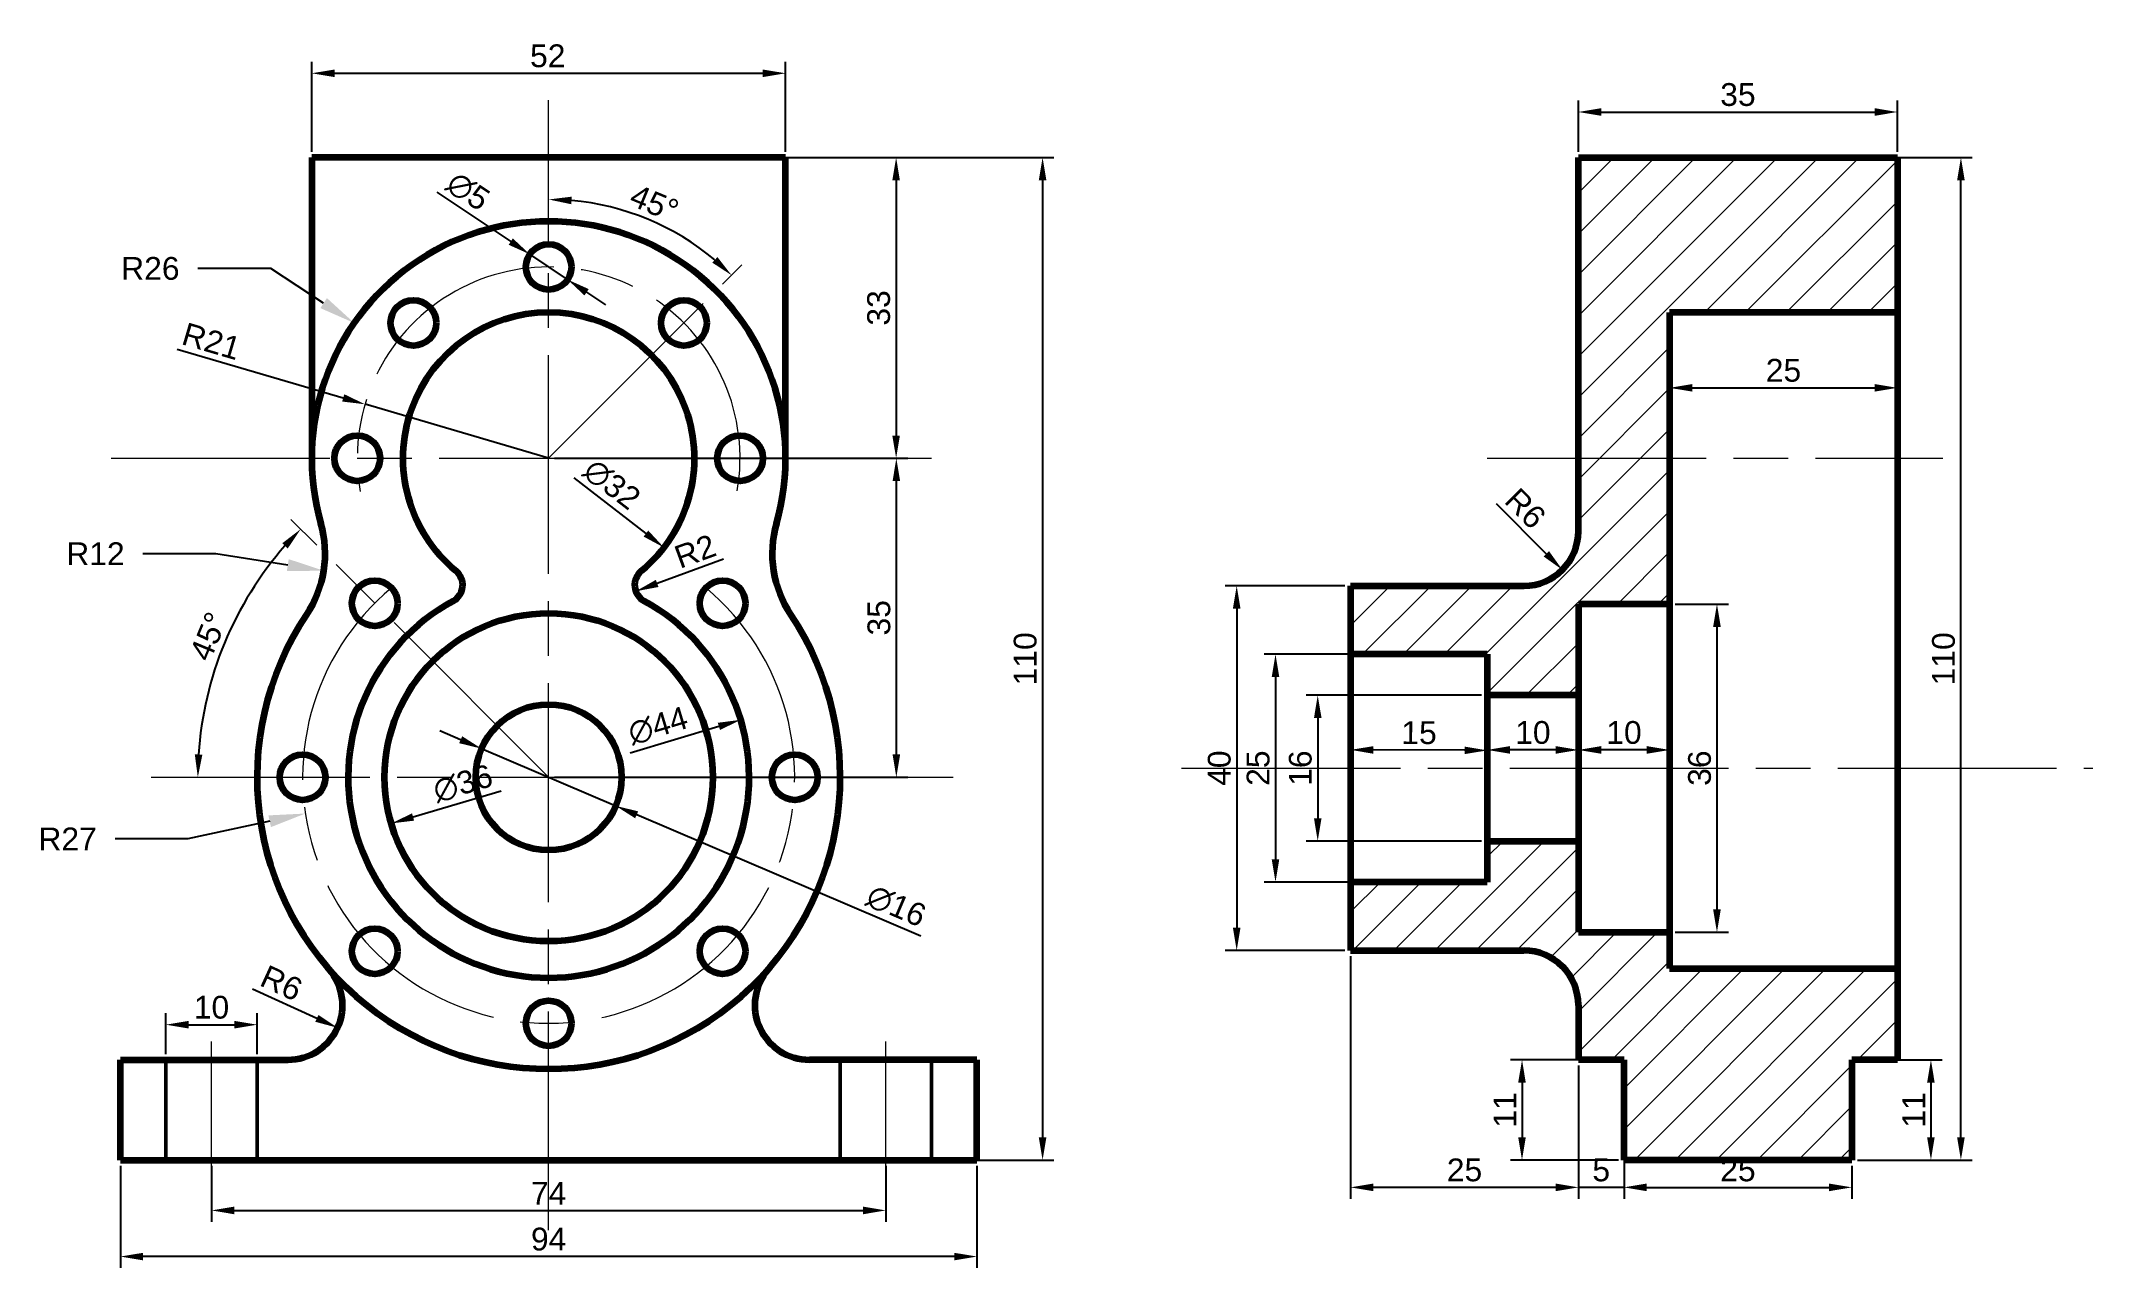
# Model space of a CAD drawing. Header units: millimetres. Extents: x -9 to 216, y -12 to 123.
import ezdxf
from ezdxf import colors
from ezdxf.entities.mleader import LeaderData, LeaderLine
from ezdxf.math import Vec2, Vec3

# ---------------------------------------------------------------- set-up
doc = ezdxf.new("R2010")
doc.units = ezdxf.units.MM
doc.linetypes.add('ACAD_ISO02W100', pattern=[15, 12, -3])
doc.linetypes.add('ACAD_ISO08W100', pattern=[36, 24, -3, 6, -3])
for name, color, linetype, lineweight in [('Contornos ocultos', 7, 'ACAD_ISO02W100', 50), ('Contornos visibles', 1, 'Continuous', 100), ('Cortes', 6, 'Continuous', 20), ('Cotas', 5, 'Continuous', 20), ('Ejes', 3, 'ACAD_ISO08W100', 20)]:
    doc.layers.add(name, color=color, linetype=linetype, lineweight=lineweight)
doc.styles.get("Standard").update_dxf_attribs({"font": 'arial.ttf'})
doc.dimstyles.new('Anotativo', dxfattribs={"dimscale": 0, "dimtxt": 2.5, "dimasz": 2.5, "dimexe": 1.25, "dimexo": 0.625, "dimtad": 1, "dimtxsty": 'Standard', "dimcen": 2.5, "dimadec": 0, "dimazin": 0, "dimtfac": 1, "dimtmove": 0, "dimatfit": 3, "dimfxl": 1, "dimarcsym": 0})
doc.dimstyles.new('ISO-25', dxfattribs={"dimtxt": 2.5, "dimasz": 2.5, "dimexe": 1.25, "dimexo": 0.625, "dimtad": 1, "dimtxsty": 'Standard', "dimcen": 2.5, "dimadec": 0, "dimazin": 0, "dimtfac": 1, "dimtmove": 0, "dimatfit": 3, "dimfxl": 1, "dimarcsym": 0})

# ---------------------------------------------------------------- blocks, each defined once
blk = doc.blocks.new('*D1')
at = {"layer": 'Cotas', "color": 0, "lineweight": -2, "transparency": 16777216}
for p, q in [((21, 110.62), (21, 120.5)), ((73, 110.62), (73, 120.5)), ((23.5, 119.25), (70.5, 119.25))]:
    blk.add_line(p, q, dxfattribs=at)
at = {"layer": 'Cotas', "color": 0, "transparency": 16777216}
for points in [[(23.5, 119.66), (23.5, 118.83), (21, 119.25)], [(70.5, 119.66), (70.5, 118.83), (73, 119.25)]]:
    blk.add_solid(points, dxfattribs=at)
at = {"layer": 'Defpoints', "color": 0, "transparency": 16777216}
for p in [(73, 119.25), (21, 110), (73, 110)]:
    blk.add_point(p, dxfattribs=at)
at = {"layer": 'Cotas', "color": 0, "transparency": 16777216, "insert": (46.9, 121.15), "char_height": 2.5, "attachment_point": 5}
blk.add_mtext('52', dxfattribs=at)
blk = doc.blocks.new('*D2')
at = {"layer": 'Cotas', "color": 0, "lineweight": -2, "transparency": 16777216}
for p, q in [((160, 110.62), (160, 116.25)), ((162.5, 115), (192.5, 115)), ((195, 110.62), (195, 116.25))]:
    blk.add_line(p, q, dxfattribs=at)
at = {"layer": 'Cotas', "color": 0, "transparency": 16777216}
for points in [[(162.5, 115.42), (162.5, 114.58), (160, 115)], [(192.5, 115.42), (192.5, 114.58), (195, 115)]]:
    blk.add_solid(points, dxfattribs=at)
at = {"layer": 'Defpoints', "color": 0, "transparency": 16777216}
for p in [(195, 115), (160, 110), (195, 110)]:
    blk.add_point(p, dxfattribs=at)
at = {"layer": 'Cotas', "color": 0, "transparency": 16777216, "insert": (177.5, 116.9), "char_height": 2.5, "attachment_point": 5}
blk.add_mtext('35', dxfattribs=at)
blk = doc.blocks.new('*D4')
at = {"layer": 'Cotas', "color": 0, "lineweight": -2, "transparency": 16777216}
for p, q in [((170, 85.36), (170, 85.98)), ((195, 85.36), (195, 85.98)), ((172.5, 84.73), (192.5, 84.73))]:
    blk.add_line(p, q, dxfattribs=at)
at = {"layer": 'Cotas', "color": 0, "transparency": 16777216}
for points in [[(172.5, 85.15), (172.5, 84.32), (170, 84.73)], [(192.5, 85.15), (192.5, 84.32), (195, 84.73)]]:
    blk.add_solid(points, dxfattribs=at)
at = {"layer": 'Defpoints', "color": 0, "transparency": 16777216}
for p in [(170, 84.73), (195, 84.73), (195, 84.73)]:
    blk.add_point(p, dxfattribs=at)
at = {"layer": 'Cotas', "color": 0, "transparency": 16777216, "insert": (182.5, 86.64), "char_height": 2.5, "attachment_point": 5}
blk.add_mtext('25', dxfattribs=at)
blk = doc.blocks.new('*D5')
at = {"layer": 'Cotas', "color": 0, "lineweight": -2, "transparency": 16777216}
for p, q in [((170.63, 61), (176.45, 61)), ((175.2, 58.5), (175.2, 27.5)), ((170.63, 25), (176.45, 25))]:
    blk.add_line(p, q, dxfattribs=at)
at = {"layer": 'Cotas', "color": 0, "transparency": 16777216}
for points in [[(174.78, 58.5), (175.62, 58.5), (175.2, 61)], [(174.78, 27.5), (175.62, 27.5), (175.2, 25)]]:
    blk.add_solid(points, dxfattribs=at)
at = {"layer": 'Defpoints', "color": 0, "transparency": 16777216}
for p in [(170, 61), (170, 25), (175.2, 25)]:
    blk.add_point(p, dxfattribs=at)
at = {"layer": 'Cotas', "color": 0, "transparency": 16777216, "insert": (173.3, 43), "char_height": 2.5, "attachment_point": 5, "rotation": 90}
blk.add_mtext('36', dxfattribs=at)
blk = doc.blocks.new('*D6')
at = {"layer": 'Cotas', "color": 0, "lineweight": -2, "transparency": 16777216}
for p, q in [((160, 45.62), (160, 46.25)), ((170, 45.62), (170, 46.25)), ((167.5, 45), (162.5, 45))]:
    blk.add_line(p, q, dxfattribs=at)
at = {"layer": 'Cotas', "color": 0, "transparency": 16777216}
for points in [[(162.5, 45.42), (162.5, 44.58), (160, 45)], [(167.5, 45.42), (167.5, 44.58), (170, 45)]]:
    blk.add_solid(points, dxfattribs=at)
at = {"layer": 'Defpoints', "color": 0, "transparency": 16777216}
for p in [(160, 45), (160, 45), (170, 45)]:
    blk.add_point(p, dxfattribs=at)
at = {"layer": 'Cotas', "color": 0, "transparency": 16777216, "insert": (165, 46.9), "char_height": 2.5, "attachment_point": 5}
blk.add_mtext('10', dxfattribs=at)
blk = doc.blocks.new('*D7')
at = {"layer": 'Cotas', "color": 0, "lineweight": -2, "transparency": 16777216}
for p, q in [((150, 43.62), (150, 46.25)), ((160, 43.62), (160, 46.25)), ((157.5, 45), (152.5, 45))]:
    blk.add_line(p, q, dxfattribs=at)
at = {"layer": 'Cotas', "color": 0, "transparency": 16777216}
for points in [[(152.5, 45.42), (152.5, 44.58), (150, 45)], [(157.5, 45.42), (157.5, 44.58), (160, 45)]]:
    blk.add_solid(points, dxfattribs=at)
at = {"layer": 'Defpoints', "color": 0, "transparency": 16777216}
for p in [(150, 45), (150, 43), (160, 43)]:
    blk.add_point(p, dxfattribs=at)
at = {"layer": 'Cotas', "color": 0, "transparency": 16777216, "insert": (155, 46.9), "char_height": 2.5, "attachment_point": 5}
blk.add_mtext('10', dxfattribs=at)
blk = doc.blocks.new('*D8')
at = {"layer": 'Cotas', "color": 0, "lineweight": -2, "transparency": 16777216}
for p, q in [((135, 45.62), (135.01, 46.26)), ((150, 45.56), (150.01, 46.2)), ((147.5, 44.96), (137.5, 45))]:
    blk.add_line(p, q, dxfattribs=at)
at = {"layer": 'Cotas', "color": 0, "transparency": 16777216}
for points in [[(137.5, 45.41), (137.5, 44.58), (135, 45.01)], [(147.5, 45.37), (147.5, 44.54), (150, 44.95)]]:
    blk.add_solid(points, dxfattribs=at)
at = {"layer": 'Defpoints', "color": 0, "transparency": 16777216}
for p in [(135, 45.01), (135, 45), (150, 44.94)]:
    blk.add_point(p, dxfattribs=at)
at = {"layer": 'Cotas', "color": 0, "transparency": 16777216, "insert": (142.51, 46.88), "char_height": 2.5, "attachment_point": 5, "rotation": 359.7613}
blk.add_mtext('15', dxfattribs=at)
blk = doc.blocks.new('*D9')
at = {"layer": 'Cotas', "color": 0, "lineweight": -2, "transparency": 16777216}
for p, q in [((149.38, 51), (130.14, 51)), ((131.39, 48.5), (131.39, 37.5)), ((149.38, 35), (130.14, 35))]:
    blk.add_line(p, q, dxfattribs=at)
at = {"layer": 'Cotas', "color": 0, "transparency": 16777216}
for points in [[(130.98, 48.5), (131.81, 48.5), (131.39, 51)], [(130.98, 37.5), (131.81, 37.5), (131.39, 35)]]:
    blk.add_solid(points, dxfattribs=at)
at = {"layer": 'Defpoints', "color": 0, "transparency": 16777216}
for p in [(150, 51), (131.39, 35), (150, 35)]:
    blk.add_point(p, dxfattribs=at)
at = {"layer": 'Cotas', "color": 0, "transparency": 16777216, "insert": (129.49, 43), "char_height": 2.5, "attachment_point": 5, "rotation": 90}
blk.add_mtext('16', dxfattribs=at)
blk = doc.blocks.new('*D10')
at = {"layer": 'Cotas', "color": 0, "lineweight": -2, "transparency": 16777216}
for p, q in [((149.38, 55.5), (125.51, 55.5)), ((126.76, 53), (126.76, 33)), ((149.38, 30.5), (125.51, 30.5))]:
    blk.add_line(p, q, dxfattribs=at)
at = {"layer": 'Cotas', "color": 0, "transparency": 16777216}
for points in [[(126.34, 53), (127.17, 53), (126.76, 55.5)], [(126.34, 33), (127.17, 33), (126.76, 30.5)]]:
    blk.add_solid(points, dxfattribs=at)
at = {"layer": 'Defpoints', "color": 0, "transparency": 16777216}
for p in [(150, 55.5), (126.76, 30.5), (150, 30.5)]:
    blk.add_point(p, dxfattribs=at)
at = {"layer": 'Cotas', "color": 0, "transparency": 16777216, "insert": (124.86, 43), "char_height": 2.5, "attachment_point": 5, "rotation": 90}
blk.add_mtext('25', dxfattribs=at)
blk = doc.blocks.new('*D11')
at = {"layer": 'Cotas', "color": 0, "lineweight": -2, "transparency": 16777216}
for p, q in [((134.38, 63), (121.25, 63)), ((122.5, 60.5), (122.5, 25.5)), ((134.38, 23), (121.25, 23))]:
    blk.add_line(p, q, dxfattribs=at)
at = {"layer": 'Cotas', "color": 0, "transparency": 16777216}
for points in [[(122.08, 60.5), (122.92, 60.5), (122.5, 63)], [(122.08, 25.5), (122.92, 25.5), (122.5, 23)]]:
    blk.add_solid(points, dxfattribs=at)
at = {"layer": 'Defpoints', "color": 0, "transparency": 16777216}
for p in [(135, 63), (122.5, 23), (135, 23)]:
    blk.add_point(p, dxfattribs=at)
at = {"layer": 'Cotas', "color": 0, "transparency": 16777216, "insert": (120.6, 43), "char_height": 2.5, "attachment_point": 5, "rotation": 90}
blk.add_mtext('40', dxfattribs=at)
blk = doc.blocks.new('*D12')
at = {"layer": 'Cotas', "color": 0, "lineweight": -2, "transparency": 16777216}
for p, q in [((160, 10.38), (160, -4.25)), ((165, 10.38), (165, -4.25)), ((157.5, -3), (155, -3)), ((165, -3), (160, -3)), ((167.5, -3), (170, -3))]:
    blk.add_line(p, q, dxfattribs=at)
at = {"layer": 'Cotas', "color": 0, "transparency": 16777216}
for points in [[(157.5, -2.58), (157.5, -3.42), (160, -3)], [(167.5, -2.58), (167.5, -3.42), (165, -3)]]:
    blk.add_solid(points, dxfattribs=at)
at = {"layer": 'Defpoints', "color": 0, "transparency": 16777216}
for p in [(160, 11), (165, 11), (160, -3)]:
    blk.add_point(p, dxfattribs=at)
at = {"layer": 'Cotas', "color": 0, "transparency": 16777216, "insert": (162.5, -1.1), "char_height": 2.5, "attachment_point": 5}
blk.add_mtext('5', dxfattribs=at)
blk = doc.blocks.new('*D13')
at = {"layer": 'Cotas', "color": 0, "lineweight": -2, "transparency": 16777216}
for p, q in [((165, -0.62), (165, -4.25)), ((190, -0.62), (190, -4.25)), ((167.5, -3), (187.5, -3))]:
    blk.add_line(p, q, dxfattribs=at)
at = {"layer": 'Cotas', "color": 0, "transparency": 16777216}
for points in [[(167.5, -2.58), (167.5, -3.42), (165, -3)], [(187.5, -2.58), (187.5, -3.42), (190, -3)]]:
    blk.add_solid(points, dxfattribs=at)
at = {"layer": 'Defpoints', "color": 0, "transparency": 16777216}
for p in [(165, 0), (190, 0), (190, -3)]:
    blk.add_point(p, dxfattribs=at)
at = {"layer": 'Cotas', "color": 0, "transparency": 16777216, "insert": (177.5, -1.1), "char_height": 2.5, "attachment_point": 5}
blk.add_mtext('25', dxfattribs=at)
blk = doc.blocks.new('*D14')
at = {"layer": 'Cotas', "color": 0, "lineweight": -2, "transparency": 16777216}
for p, q in [((135, 22.38), (135, -4.25)), ((160, 10.38), (160, -4.25)), ((157.5, -3), (137.5, -3))]:
    blk.add_line(p, q, dxfattribs=at)
at = {"layer": 'Cotas', "color": 0, "transparency": 16777216}
for points in [[(137.5, -2.58), (137.5, -3.42), (135, -3)], [(157.5, -2.58), (157.5, -3.42), (160, -3)]]:
    blk.add_solid(points, dxfattribs=at)
at = {"layer": 'Defpoints', "color": 0, "transparency": 16777216}
for p in [(135, 23), (160, 11), (135, -3)]:
    blk.add_point(p, dxfattribs=at)
at = {"layer": 'Cotas', "color": 0, "transparency": 16777216, "insert": (147.5, -1.1), "char_height": 2.5, "attachment_point": 5}
blk.add_mtext('25', dxfattribs=at)
blk = doc.blocks.new('*D15')
at = {"layer": 'Cotas', "color": 0, "lineweight": -2, "transparency": 16777216}
for p, q in [((164.38, 11), (152.56, 11)), ((153.81, 8.5), (153.81, 2.5)), ((164.38, 0), (152.56, 0))]:
    blk.add_line(p, q, dxfattribs=at)
at = {"layer": 'Cotas', "color": 0, "transparency": 16777216}
for points in [[(153.39, 8.5), (154.22, 8.5), (153.81, 11)], [(153.39, 2.5), (154.22, 2.5), (153.81, 0)]]:
    blk.add_solid(points, dxfattribs=at)
at = {"layer": 'Defpoints', "color": 0, "transparency": 16777216}
for p in [(165, 11), (153.81, 0), (165, 0)]:
    blk.add_point(p, dxfattribs=at)
at = {"layer": 'Cotas', "color": 0, "transparency": 16777216, "insert": (151.93, 5.5), "char_height": 2.5, "attachment_point": 5, "rotation": 90}
blk.add_mtext('11', dxfattribs=at)
blk = doc.blocks.new('*D16')
at = {"layer": 'Cotas', "color": 0, "lineweight": -2, "transparency": 16777216}
for p, q in [((190.63, 11), (199.93, 11)), ((198.68, 8.5), (198.68, 2.5)), ((190.63, 0), (199.93, 0))]:
    blk.add_line(p, q, dxfattribs=at)
at = {"layer": 'Cotas', "color": 0, "transparency": 16777216}
for points in [[(198.26, 8.5), (199.09, 8.5), (198.68, 11)], [(198.26, 2.5), (199.09, 2.5), (198.68, 0)]]:
    blk.add_solid(points, dxfattribs=at)
at = {"layer": 'Defpoints', "color": 0, "transparency": 16777216}
for p in [(190, 11), (190, 0), (198.68, 0)]:
    blk.add_point(p, dxfattribs=at)
at = {"layer": 'Cotas', "color": 0, "transparency": 16777216, "insert": (196.8, 5.5), "char_height": 2.5, "attachment_point": 5, "rotation": 90}
blk.add_mtext('11', dxfattribs=at)
blk = doc.blocks.new('*D17')
at = {"layer": 'Cotas', "color": 0, "lineweight": -2, "transparency": 16777216}
for p, q in [((190.63, 110), (203.22, 110)), ((201.97, 2.5), (201.97, 107.5)), ((190.63, 0), (203.22, 0))]:
    blk.add_line(p, q, dxfattribs=at)
at = {"layer": 'Cotas', "color": 0, "transparency": 16777216}
for points in [[(201.55, 107.5), (202.39, 107.5), (201.97, 110)], [(201.55, 2.5), (202.39, 2.5), (201.97, 0)]]:
    blk.add_solid(points, dxfattribs=at)
at = {"layer": 'Defpoints', "color": 0, "transparency": 16777216}
for p in [(190, 110), (201.97, 110), (190, 0)]:
    blk.add_point(p, dxfattribs=at)
at = {"layer": 'Cotas', "color": 0, "transparency": 16777216, "insert": (200.07, 55), "char_height": 2.5, "attachment_point": 5, "rotation": 90}
blk.add_mtext('110', dxfattribs=at)
blk = doc.blocks.new('*D18')
at = {"layer": 'Cotas', "color": 0, "lineweight": -2, "transparency": 16777216}
blk.add_line((150.97, 72.03), (156.47, 66.53), dxfattribs=at)
at = {"layer": 'Cotas', "color": 0, "transparency": 16777216}
blk.add_solid([(156.77, 66.82), (156.18, 66.23), (158.24, 64.76)], dxfattribs=at)
at = {"layer": 'Defpoints', "color": 0, "transparency": 16777216}
for p in [(154, 69), (158.24, 64.76)]:
    blk.add_point(p, dxfattribs=at)
at = {"layer": 'Cotas', "color": 0, "transparency": 16777216, "insert": (154.18, 71.5), "char_height": 2.5, "attachment_point": 5, "rotation": 315}
blk.add_mtext('R6', dxfattribs=at)
blk = doc.blocks.new('*D19')
at = {"layer": 'Cotas', "color": 0, "lineweight": -2, "transparency": 16777216}
for p, q in [((73.63, 110), (86.38, 110)), ((85.13, 107.5), (85.13, 79.5)), ((73.63, 77), (86.38, 77))]:
    blk.add_line(p, q, dxfattribs=at)
at = {"layer": 'Cotas', "color": 0, "transparency": 16777216}
for points in [[(84.71, 107.5), (85.54, 107.5), (85.13, 110)], [(84.71, 79.5), (85.54, 79.5), (85.13, 77)]]:
    blk.add_solid(points, dxfattribs=at)
at = {"layer": 'Defpoints', "color": 0, "transparency": 16777216}
for p in [(73, 110), (73, 77), (85.13, 77)]:
    blk.add_point(p, dxfattribs=at)
at = {"layer": 'Cotas', "color": 0, "transparency": 16777216, "insert": (83.22, 93.5), "char_height": 2.5, "attachment_point": 5, "rotation": 90}
blk.add_mtext('33', dxfattribs=at)
blk = doc.blocks.new('*D20')
at = {"layer": 'Cotas', "color": 0, "lineweight": -2, "transparency": 16777216}
for p, q in [((47.62, 110), (102.45, 110)), ((101.2, 107.5), (101.2, 2.5)), ((47.62, 0), (102.45, 0))]:
    blk.add_line(p, q, dxfattribs=at)
at = {"layer": 'Cotas', "color": 0, "transparency": 16777216}
for points in [[(100.78, 107.5), (101.62, 107.5), (101.2, 110)], [(100.78, 2.5), (101.62, 2.5), (101.2, 0)]]:
    blk.add_solid(points, dxfattribs=at)
at = {"layer": 'Defpoints', "color": 0, "transparency": 16777216}
for p in [(47, 110), (47, 0), (101.2, 0)]:
    blk.add_point(p, dxfattribs=at)
at = {"layer": 'Cotas', "color": 0, "transparency": 16777216, "insert": (99.3, 55), "char_height": 2.5, "attachment_point": 5, "rotation": 90}
blk.add_mtext('110', dxfattribs=at)
blk = doc.blocks.new('*D21')
at = {"layer": 'Cotas', "color": 0, "lineweight": -2, "transparency": 16777216}
for p, q in [((47.63, 77), (86.4, 77)), ((85.15, 74.5), (85.15, 44.5)), ((47.63, 42), (86.4, 42))]:
    blk.add_line(p, q, dxfattribs=at)
at = {"layer": 'Cotas', "color": 0, "transparency": 16777216}
for points in [[(84.74, 74.5), (85.57, 74.5), (85.15, 77)], [(84.74, 44.5), (85.57, 44.5), (85.15, 42)]]:
    blk.add_solid(points, dxfattribs=at)
at = {"layer": 'Defpoints', "color": 0, "transparency": 16777216}
for p in [(47, 77), (47, 42), (85.15, 42)]:
    blk.add_point(p, dxfattribs=at)
at = {"layer": 'Cotas', "color": 0, "transparency": 16777216, "insert": (83.25, 59.5), "char_height": 2.5, "attachment_point": 5, "rotation": 90}
blk.add_mtext('35', dxfattribs=at)
blk = doc.blocks.new('*D22')
at = {"layer": 'Cotas', "color": 0, "lineweight": -2, "transparency": 16777216}
for p, q in [((10, -0.62), (10, -6.78)), ((84, -0.62), (84, -6.78)), ((12.5, -5.53), (81.5, -5.53))]:
    blk.add_line(p, q, dxfattribs=at)
at = {"layer": 'Cotas', "color": 0, "transparency": 16777216}
for points in [[(12.5, -5.11), (12.5, -5.95), (10, -5.53)], [(81.5, -5.11), (81.5, -5.95), (84, -5.53)]]:
    blk.add_solid(points, dxfattribs=at)
at = {"layer": 'Defpoints', "color": 0, "transparency": 16777216}
for p in [(10, 0), (84, 0), (84, -5.53)]:
    blk.add_point(p, dxfattribs=at)
at = {"layer": 'Cotas', "color": 0, "transparency": 16777216, "insert": (47, -3.65), "char_height": 2.5, "attachment_point": 5}
blk.add_mtext('74', dxfattribs=at)
blk = doc.blocks.new('*D23')
at = {"layer": 'Cotas', "color": 0, "lineweight": -2, "transparency": 16777216}
for p, q in [((0, -0.62), (0, -11.84)), ((94, -0.62), (94, -11.84)), ((91.5, -10.59), (2.5, -10.59))]:
    blk.add_line(p, q, dxfattribs=at)
at = {"layer": 'Cotas', "color": 0, "transparency": 16777216}
for points in [[(2.5, -10.18), (2.5, -11.01), (0, -10.59)], [(91.5, -10.18), (91.5, -11.01), (94, -10.59)]]:
    blk.add_solid(points, dxfattribs=at)
at = {"layer": 'Defpoints', "color": 0, "transparency": 16777216}
for p in [(0, 0), (94, 0), (0, -10.59)]:
    blk.add_point(p, dxfattribs=at)
at = {"layer": 'Cotas', "color": 0, "transparency": 16777216, "insert": (47, -8.69), "char_height": 2.5, "attachment_point": 5}
blk.add_mtext('94', dxfattribs=at)
blk = doc.blocks.new('*D24')
at = {"layer": 'Cotas', "color": 0, "lineweight": -2, "transparency": 16777216}
for p, q in [((5, 11.62), (5, 16.1)), ((15, 11.62), (15, 16.1)), ((7.5, 14.85), (12.5, 14.85))]:
    blk.add_line(p, q, dxfattribs=at)
at = {"layer": 'Cotas', "color": 0, "transparency": 16777216}
for points in [[(7.5, 15.27), (7.5, 14.43), (5, 14.85)], [(12.5, 15.27), (12.5, 14.43), (15, 14.85)]]:
    blk.add_solid(points, dxfattribs=at)
at = {"layer": 'Defpoints', "color": 0, "transparency": 16777216}
for p in [(15, 14.85), (5, 11), (15, 11)]:
    blk.add_point(p, dxfattribs=at)
at = {"layer": 'Cotas', "color": 0, "transparency": 16777216, "insert": (10, 16.75), "char_height": 2.5, "attachment_point": 5}
blk.add_mtext('10', dxfattribs=at)
blk = doc.blocks.new('*D25')
at = {"layer": 'Cotas', "color": 0, "lineweight": -2, "transparency": 16777216}
blk.add_arc((47, 77), 28.4, 50.0447, 84.9553, dxfattribs=at)
at = {"layer": 'Cotas', "color": 0, "transparency": 16777216}
for points in [[(49.48, 104.88), (49.52, 105.71), (47, 105.4)], [(65.52, 99.08), (64.96, 98.47), (67.08, 97.08)]]:
    blk.add_solid(points, dxfattribs=at)
at = {"layer": 'Defpoints', "color": 0, "transparency": 16777216}
for p in [(47, 116.31), (61.2, 101.6), (68.21, 98.21), (47, 77), (47, -7.69)]:
    blk.add_point(p, dxfattribs=at)
at = {"layer": 'Cotas', "color": 0, "transparency": 16777216, "insert": (58.6, 104.99), "char_height": 2.5, "attachment_point": 5, "rotation": 337.5}
blk.add_mtext('45°', dxfattribs=at)
blk = doc.blocks.new('*D26')
at = {"layer": 'Cotas', "color": 0, "lineweight": -2, "transparency": 16777216}
blk.add_arc((47, 42), 38.5, 138.7215, 176.2785, dxfattribs=at)
at = {"layer": 'Cotas', "color": 0, "transparency": 16777216}
for points in [[(17.77, 67.68), (18.37, 67.11), (19.78, 69.22)], [(9, 44.49), (8.17, 44.51), (8.5, 42)]]:
    blk.add_solid(points, dxfattribs=at)
at = {"layer": 'Defpoints', "color": 0, "transparency": 16777216}
for p in [(18.72, 70.28), (13.66, 61.25), (3.37, 42), (47, 42), (91.37, 42)]:
    blk.add_point(p, dxfattribs=at)
at = {"layer": 'Cotas', "color": 0, "transparency": 16777216, "insert": (9.68, 57.46), "char_height": 2.5, "attachment_point": 5, "rotation": 67.5}
blk.add_mtext('45°', dxfattribs=at)
blk = doc.blocks.new('*D27')
at = {"layer": 'Cotas', "color": 0, "lineweight": -2, "transparency": 16777216}
for p, q in [((6.24, 88.99), (24.46, 83.63)), ((47, 77), (26.85, 82.93))]:
    blk.add_line(p, q, dxfattribs=at)
at = {"layer": 'Cotas', "color": 0, "transparency": 16777216}
blk.add_solid([(24.57, 84.03), (24.34, 83.23), (26.85, 82.93)], dxfattribs=at)
at = {"layer": 'Defpoints', "color": 0, "transparency": 16777216}
for p in [(26.85, 82.93), (47, 77)]:
    blk.add_point(p, dxfattribs=at)
at = {"layer": 'Cotas', "color": 0, "transparency": 16777216, "insert": (10, 89.85), "char_height": 2.5, "attachment_point": 5, "rotation": 343.6049}
blk.add_mtext('R21', dxfattribs=at)
blk = doc.blocks.new('*D29')
at = {"layer": 'Cotas', "color": 0, "lineweight": -2, "transparency": 16777216}
blk.add_line((49.75, 74.87), (57.67, 68.74), dxfattribs=at)
at = {"layer": 'Cotas', "color": 0, "transparency": 16777216}
blk.add_solid([(57.93, 69.07), (57.42, 68.41), (59.65, 67.21)], dxfattribs=at)
at = {"layer": 'Defpoints', "color": 0, "transparency": 16777216}
for p in [(34.35, 86.79), (59.65, 67.21)]:
    blk.add_point(p, dxfattribs=at)
at = {"layer": 'Cotas', "color": 0, "transparency": 16777216, "insert": (53.93, 74.13), "char_height": 2.5, "attachment_point": 5, "rotation": 322.253}
blk.add_mtext('∅32', dxfattribs=at)
blk = doc.blocks.new('*D30')
at = {"layer": 'Cotas', "color": 0, "lineweight": -2, "transparency": 16777216}
for p, q in [((34.71, 106.21), (42.84, 100.78)), ((49.08, 96.61), (44.92, 99.39)), ((51.16, 95.22), (53.23, 93.83))]:
    blk.add_line(p, q, dxfattribs=at)
at = {"layer": 'Cotas', "color": 0, "transparency": 16777216}
for points in [[(43.07, 101.13), (42.61, 100.43), (44.92, 99.39)], [(51.39, 95.57), (50.93, 94.87), (49.08, 96.61)]]:
    blk.add_solid(points, dxfattribs=at)
at = {"layer": 'Defpoints', "color": 0, "transparency": 16777216}
for p in [(44.92, 99.39), (49.08, 96.61)]:
    blk.add_point(p, dxfattribs=at)
at = {"layer": 'Cotas', "color": 0, "transparency": 16777216, "insert": (38.15, 106.29), "char_height": 2.5, "attachment_point": 5, "rotation": 326.2344}
blk.add_mtext('∅5', dxfattribs=at)
blk = doc.blocks.new('*D31')
at = {"layer": 'Cotas', "color": 0, "lineweight": -2, "transparency": 16777216}
blk.add_line((66.19, 65.94), (58.91, 63.27), dxfattribs=at)
at = {"layer": 'Cotas', "color": 0, "transparency": 16777216}
blk.add_solid([(58.76, 63.66), (59.05, 62.88), (56.56, 62.41)], dxfattribs=at)
at = {"layer": 'Defpoints', "color": 0, "transparency": 16777216}
for p in [(58.44, 63.1), (56.56, 62.41)]:
    blk.add_point(p, dxfattribs=at)
at = {"layer": 'Cotas', "color": 0, "transparency": 16777216, "insert": (63.07, 66.8), "char_height": 2.5, "attachment_point": 5, "rotation": 20.1184}
blk.add_mtext('R2', dxfattribs=at)
blk = doc.blocks.new('*D32')
at = {"layer": 'Cotas', "color": 0, "lineweight": -2, "transparency": 16777216}
blk.add_line((55.94, 44.67), (65.68, 47.59), dxfattribs=at)
at = {"layer": 'Cotas', "color": 0, "transparency": 16777216}
blk.add_solid([(65.56, 47.98), (65.8, 47.19), (68.08, 48.3)], dxfattribs=at)
at = {"layer": 'Defpoints', "color": 0, "transparency": 16777216}
for p in [(68.08, 48.3), (25.92, 35.7)]:
    blk.add_point(p, dxfattribs=at)
at = {"layer": 'Cotas', "color": 0, "transparency": 16777216, "insert": (58.99, 47.64), "char_height": 2.5, "attachment_point": 5, "rotation": 16.6454}
blk.add_mtext('∅44', dxfattribs=at)
blk = doc.blocks.new('*D33')
at = {"layer": 'Cotas', "color": 0, "lineweight": -2, "transparency": 16777216}
blk.add_line((41.77, 40.47), (32.12, 37.64), dxfattribs=at)
at = {"layer": 'Cotas', "color": 0, "transparency": 16777216}
blk.add_solid([(32.01, 38.04), (32.24, 37.24), (29.73, 36.94)], dxfattribs=at)
at = {"layer": 'Defpoints', "color": 0, "transparency": 16777216}
for p in [(64.27, 47.06), (29.73, 36.94)]:
    blk.add_point(p, dxfattribs=at)
at = {"layer": 'Cotas', "color": 0, "transparency": 16777216, "insert": (37.59, 41.3), "char_height": 2.5, "attachment_point": 5, "rotation": 16.3236}
blk.add_mtext('∅36', dxfattribs=at)
blk = doc.blocks.new('*D34')
at = {"layer": 'Cotas', "color": 0, "lineweight": -2, "transparency": 16777216}
for p, q in [((37.34, 46.12), (35.04, 47.1)), ((39.64, 45.14), (54.36, 38.86)), ((87.83, 24.58), (56.66, 37.88))]:
    blk.add_line(p, q, dxfattribs=at)
at = {"layer": 'Cotas', "color": 0, "transparency": 16777216}
for points in [[(37.51, 46.5), (37.18, 45.74), (39.64, 45.14)], [(56.82, 38.26), (56.49, 37.5), (54.36, 38.86)]]:
    blk.add_solid(points, dxfattribs=at)
at = {"layer": 'Defpoints', "color": 0, "transparency": 16777216}
for p in [(39.64, 45.14), (54.36, 38.86)]:
    blk.add_point(p, dxfattribs=at)
at = {"layer": 'Cotas', "color": 0, "transparency": 16777216, "insert": (85.14, 27.87), "char_height": 2.5, "attachment_point": 5, "rotation": 336.8935}
blk.add_mtext('∅16', dxfattribs=at)
blk = doc.blocks.new('*D36')
at = {"layer": 'Cotas', "color": 0, "lineweight": -2, "transparency": 16777216}
blk.add_line((14.49, 18.78), (21.57, 15.55), dxfattribs=at)
at = {"layer": 'Cotas', "color": 0, "transparency": 16777216}
blk.add_solid([(21.74, 15.92), (21.39, 15.17), (23.84, 14.51)], dxfattribs=at)
at = {"layer": 'Defpoints', "color": 0, "transparency": 16777216}
for p in [(18.38, 17), (23.84, 14.51)]:
    blk.add_point(p, dxfattribs=at)
at = {"layer": 'Cotas', "color": 0, "transparency": 16777216, "insert": (17.68, 19.41), "char_height": 2.5, "attachment_point": 5, "rotation": 335.4391}
blk.add_mtext('R6', dxfattribs=at)

msp = doc.modelspace()

# ---------------------------------------------------------------- hatches: boundary and pattern name
at = {"layer": 'Cortes'}
h = msp.add_hatch(dxfattribs=at)
h.set_pattern_fill('ANSI31', color=256)
h.paths.add_polyline_path([(195, 110), (160, 110), (160, 77), (170, 77), (170, 93), (195, 93)])
h.paths.add_polyline_path([(170, 77), (160, 77), (160, 69, -0.4142136), (154, 63), (135, 63), (135, 55.5), (150, 55.5), (150, 51), (160, 51), (160, 61), (170, 61)])
h.paths.add_polyline_path([(160, 35), (150, 35), (150, 30.5), (135, 30.5), (135, 23), (154, 23, -0.4142136), (160, 17), (160, 11), (165, 11), (165, 0), (190, 0), (190, 11), (195, 11), (195, 21), (170, 21), (170, 25), (160, 25)])

# ---------------------------------------------------------------- linework, layer by layer
at = {"layer": 'Contornos ocultos'}
for p, q in [((5, 0), (5, 11)), ((15, 0), (15, 11)), ((79, 0), (79, 11)), ((89, 0), (89, 11))]:
    msp.add_line(p, q, dxfattribs=at)
at = {"layer": 'Contornos visibles'}
for p, q in [((73, 110), (21, 110)), ((21, 110), (21, 77)), ((73, 77), (73, 110)), ((160, 110), (195, 110)), ((160, 69), (160, 110)), ((195, 110), (195, 11)), ((195, 93), (170, 93)), ((170, 93), (170, 21)), ((135, 63), (154, 63)), ((135, 63), (135, 23)), ((170, 61), (160, 61)), ((160, 61), (160, 25)), ((150, 55.5), (135, 55.5)), ((150, 55.5), (150, 51)), ((160, 51), (150, 51)), ((150, 51), (150, 35)), ((150, 35), (160, 35)), ((150, 35), (150, 30.5)), ((150, 30.5), (135, 30.5)), ((160, 25), (170, 25)), ((135, 23), (154, 23)), ((170, 21), (195, 21)), ((160, 17), (160, 11)), ((0, 0), (0, 11)), ((0, 11), (18.382, 11)), ((94, 11), (75.618, 11)), ((94, 0), (94, 11)), ((165, 11), (160, 11)), ((165, 0), (165, 11)), ((195, 11), (190, 11)), ((190, 11), (190, 0)), ((0, 0), (94, 0)), ((190, 0), (165, 0))]:
    msp.add_line(p, q, dxfattribs=at)
for centre, radius in [((47, 98), 2.5), ((32.151, 91.849), 2.5), ((61.849, 91.849), 2.5), ((26, 77), 2.5), ((68, 77), 2.5), ((27.908, 61.092), 2.5), ((66.092, 61.092), 2.5), ((47, 42), 18), ((47, 42), 8), ((20, 42), 2.5), ((74, 42), 2.5), ((27.908, 22.908), 2.5), ((66.092, 22.908), 2.5), ((47, 15), 2.5)]:
    msp.add_circle(centre, radius, dxfattribs=at)
for centre, radius, start, end in [((47, 77), 26, 344.00438, 195.99562), ((47, 77), 16, 309.44614, 230.55386), ((10.471, 66.529), 12, 326.11916, 15.99562), ((83.529, 66.529), 12, 164.00438, 213.88084), ((154, 69), 6, 270, 0), ((35.564, 63.1), 2, 298.458, 50.55386), ((58.436, 63.1), 2, 129.44614, 241.542), ((47, 42), 22, 118.458, 61.542), ((47, 42), 32, 146.11916, 33.88084), ((154, 17), 6, 0, 90), ((18.382, 17), 6, 270, 41.13951), ((75.618, 17), 6, 138.86049, 270)]:
    msp.add_arc(centre, radius, start, end, dxfattribs=at)
at = {"layer": 'Ejes'}
for p, q in [((47, -7.691), (47, 116.309)), ((47, 77), (68.213, 98.213)), ((-1, 77), (89, 77)), ((150, 77), (200, 77)), ((47, 42), (18.716, 70.284)), ((116.461, 43), (216.461, 43)), ((3.374, 42), (91.374, 42)), ((10, -2), (10, 13)), ((84, -2), (84, 13))]:
    msp.add_line(p, q, dxfattribs=at)
for centre, radius, start, end in [((47, 77), 21, 350.19749, 190), ((47, 42), 27, 129.69294, 50.30706)]:
    msp.add_arc(centre, radius, start, end, dxfattribs=at)

# ---------------------------------------------------------------- dimensions: what is measured, and where the dimension line sits
at = {"layer": 'Cotas'}
dim = msp.add_linear_dim(base=(73, 119.245), p1=(21, 110), p2=(73, 110), dimstyle='Anotativo', dxfattribs=at)
dim.commit()
dim.dimension.update_dxf_attribs({"geometry": '*D1', "text_midpoint": (46.895, 119.245), "dimtype": 160})
for base, p1, p2, picture, middle in [((195, 115), (160, 110), (195, 110), '*D2', (177.5, 116.902)), ((195, 84.734), (170, 84.734), (195, 84.734), '*D4', (182.5, 86.636)), ((150, 45), (160, 43), (150, 43), '*D7', (155, 46.901)), ((160, 45), (170, 45), (160, 45), '*D6', (165, 46.901)), ((135, -3), (160, 11), (135, 23), '*D14', (147.5, -1.099)), ((15, 14.849), (5, 11), (15, 11), '*D24', (10, 16.75)), ((160, -3), (165, 11), (160, 11), '*D12', (162.5, -1.104)), ((0, -10.594), (94, 0), (0, 0), '*D23', (47, -8.693)), ((84, -5.53), (10, 0), (84, 0), '*D22', (47, -3.655)), ((190, -3), (165, 0), (190, 0), '*D13', (177.5, -1.099))]:
    dim = msp.add_linear_dim(base=base, p1=p1, p2=p2, dimstyle='Anotativo', dxfattribs=at)
    dim.commit()
    dim.dimension.update_dxf_attribs({"geometry": picture, "text_midpoint": middle})
for base, line1, line2, picture, middle in [((61.202, 101.598), ((47, 77), (68.213, 98.213)), ((47, -7.691), (47, 116.309)), '*D25', (58.595, 104.993)), ((13.661, 61.248), ((3.374, 42), (91.374, 42)), ((47, 42), (18.716, 70.284)), '*D26', (9.682, 57.457))]:
    dim = msp.add_angular_dim_2l(base=base, line1=line1, line2=line2, dimstyle='Anotativo', override={"dimscale": 0}, dxfattribs=at)
    dim.commit()
    dim.dimension.update_dxf_attribs({"geometry": picture, "text_midpoint": middle})
for p1, p2, dimstyle, picture, middle in [((49.078, 96.611), (44.922, 99.389), 'ISO-25', '*D30', (37.053, 104.651)), ((34.348, 86.795), (59.652, 67.205), 'Anotativo', '*D29', (52.723, 72.57)), ((25.922, 35.698), (68.078, 48.302), 'ISO-25', '*D32', (59.55, 45.752)), ((64.274, 47.059), (29.726, 36.941), 'ISO-25', '*D33', (38.147, 39.407)), ((39.642, 45.14), (54.358, 38.86), 'ISO-25', '*D34', (84.363, 26.059))]:
    dim = msp.add_diameter_dim_2p(p1=p1, p2=p2, dimstyle=dimstyle, dxfattribs=at)
    dim.commit()
    dim.dimension.update_dxf_attribs({"geometry": picture, "text_midpoint": middle, "dimtype": 163})
for base, p1, p2, picture, middle in [((101.201, 0), (47, 110), (47, 0), '*D20', (99.3, 55)), ((85.125, 77), (73, 110), (73, 77), '*D19', (83.223, 93.5)), ((201.969, 110), (190, 0), (190, 110), '*D17', (200.068, 55)), ((85.152, 42), (47, 77), (47, 42), '*D21', (83.25, 59.5)), ((122.501, 23), (135, 63), (135, 23), '*D11', (120.599, 43)), ((175.199, 25), (170, 61), (170, 25), '*D5', (173.296, 43)), ((126.758, 30.5), (150, 55.5), (150, 30.5), '*D10', (124.857, 43)), ((131.394, 35), (150, 51), (150, 35), '*D9', (129.492, 43)), ((153.807, 0), (165, 11), (165, 0), '*D15', (151.927, 5.5)), ((198.677, 0), (190, 11), (190, 0), '*D16', (196.797, 5.5))]:
    dim = msp.add_linear_dim(base=base, p1=p1, p2=p2, angle=90, dimstyle='Anotativo', dxfattribs=at)
    dim.commit()
    dim.dimension.update_dxf_attribs({"geometry": picture, "text_midpoint": middle})
for center, mpoint, dimstyle, picture, middle in [((47, 77), (26.854, 82.927), 'Anotativo', '*D27', (9.47, 88.042)), ((154, 69), (158.243, 64.757), 'Anotativo', '*D18', (152.84, 70.16)), ((58.436, 63.1), (56.558, 62.412), 'ISO-25', '*D31', (63.721, 65.036)), ((18.382, 17), (23.839, 14.506), 'ISO-25', '*D36', (16.89, 17.682))]:
    dim = msp.add_radius_dim(center=center, mpoint=mpoint, dimstyle=dimstyle, dxfattribs=at)
    dim.commit()
    dim.dimension.update_dxf_attribs({"geometry": picture, "text_midpoint": middle, "dimtype": 164})
dim = msp.add_aligned_dim(p1=(150, 44.938), p2=(135, 45), distance=-0.008, dimstyle='Anotativo', dxfattribs=at)
dim.commit()
dim.dimension.update_dxf_attribs({"geometry": '*D8', "text_midpoint": (142.508, 46.879)})

# ---------------------------------------------------------------- leaders
ml = msp.add_multileader_mtext('Standard', dxfattribs=at)
ml.set_content('R26', color=256)
ml.set_leader_properties()
ml.build(insert=Vec2(0, 0))
ctx = ml.context
ctx.base_point, ctx.char_height, ctx.plane_origin = Vec3(-1.477, 97.82), 2.5, Vec3(25.658, 91.849)
ctx.text_align_type = 2
notes = []
notes.append((ctx, [(0, (1, 1, 0), (16.495, 97.82), (-1, 0), 8, [(0, [(25.658, 91.849)], 0, [])])]))
ctx.mtext.insert, ctx.mtext.alignment, ctx.mtext.flow_direction = Vec3(6.495, 99.091), 3, 5
ml = msp.add_multileader_mtext('Standard', dxfattribs=at)
ml.set_content('R12', color=256)
ml.set_leader_properties()
ml.build(insert=Vec2(0, 0))
ctx = ml.context
ctx.base_point, ctx.char_height, ctx.plane_origin = Vec3(-7.477, 66.529), 2.5, Vec3(22.325, 64.663)
ctx.text_align_type = 2
notes.append((ctx, [(0, (1, 1, 0), (10.471, 66.529), (-1, 0), 8, [(0, [(22.325, 64.663)], 0, [])])]))
ctx.mtext.insert, ctx.mtext.alignment, ctx.mtext.flow_direction = Vec3(0.471, 67.779), 3, 5
ml = msp.add_multileader_mtext('Standard', dxfattribs=at)
ml.set_content('R27', color=256)
ml.set_leader_properties()
ml.build(insert=Vec2(0, 0))
ctx = ml.context
ctx.base_point, ctx.char_height, ctx.plane_origin = Vec3(-10.558, 35.234), 2.5, Vec3(20.295, 38.019)
ctx.text_align_type = 2
notes.append((ctx, [(0, (1, 1, 0), (7.416, 35.234), (-1, 0), 8, [(0, [(20.295, 38.019)], 0, [])])]))
ctx.mtext.insert, ctx.mtext.alignment, ctx.mtext.flow_direction = Vec3(-2.584, 36.484), 3, 5
for ctx, leaders in notes:
    for number, flags, end, landing, length, lines in leaders:
        leader = LeaderData()
        leader.index, (leader.has_last_leader_line, leader.has_dogleg_vector, leader.attachment_direction) = number, flags
        leader.last_leader_point, leader.dogleg_vector, leader.dogleg_length = Vec3(end), Vec3(landing), length
        for number, points, colour, breaks in lines:
            line = LeaderLine()
            line.index, line.vertices, line.color, line.breaks = number, Vec3.list(points), colors.encode_raw_color(colour), breaks
            leader.lines.append(line)
        ctx.leaders.append(leader)

doc.saveas('drawing.dxf')
